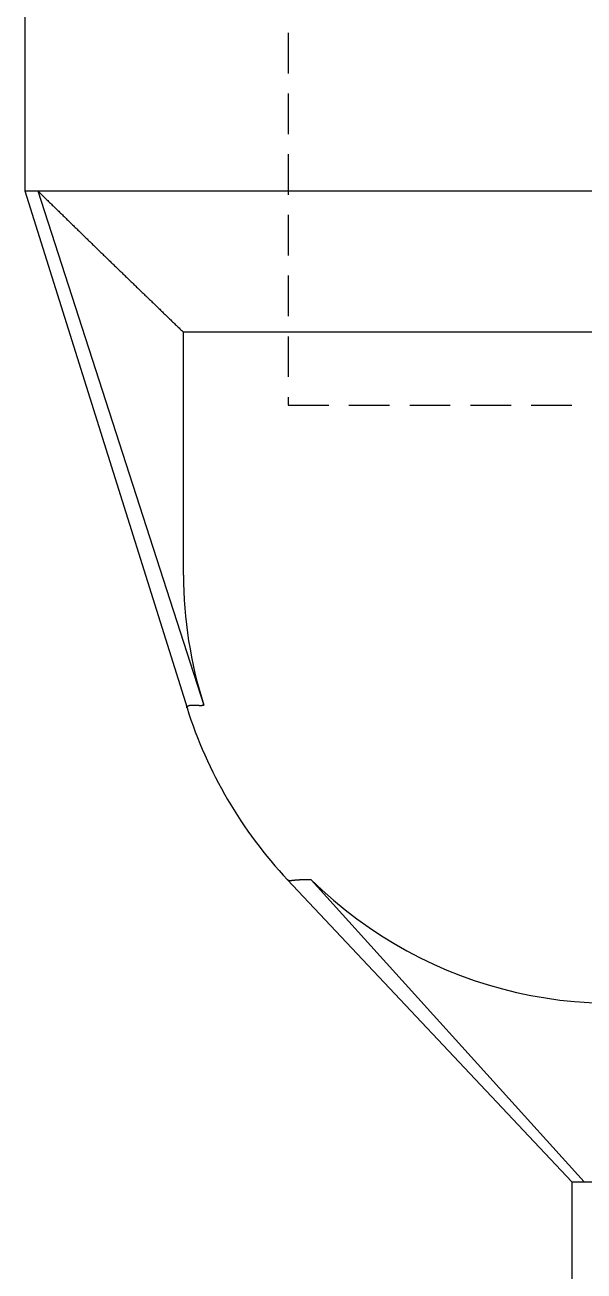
# Model space of a CAD drawing. Extents: x -2 to 109, y -27 to 83.
# Drawn here: x 28.44 to 35.34, y 21.82 to 37.22 of the extents above; entities that cross this region are included whole.
import ezdxf

# ---------------------------------------------------------------- set-up
doc = ezdxf.new("R2010")
doc.units = 0
doc.linetypes.add('DASHED', pattern=[0.75, 0.5, -0.25])
doc.layers.get('0').update_dxf_attribs({"linetype": 'CONTINUOUS'})

msp = doc.modelspace()

# ---------------------------------------------------------------- linework, layer by layer
at = {"color": 3, "linetype": 'DASHED'}
for p, q in [((31.687, 50.626), (31.687, 32.526)), ((31.687, 32.526), (39.687, 32.526)), ((30.646, 28.818), (30.628, 28.816))]:
    msp.add_line(p, q, dxfattribs=at)
at = {"color": 7, "linetype": 'CONTINUOUS'}
for p, q in [((28.437, 42.926), (28.437, 35.176)), ((28.437, 35.176), (30.438, 28.783)), ((28.437, 35.176), (40.25, 35.176)), ((28.594, 35.176), (30.646, 28.818)), ((30.395, 30.426), (30.395, 33.426)), ((38.849, 33.426), (30.395, 33.426)), ((31.679, 26.659), (35.187, 22.926)), ((31.97, 26.659), (35.339, 22.926)), ((35.187, 22.926), (50.187, 22.926)), ((35.187, 22.926), (35.187, 19.926))]:
    msp.add_line(p, q, dxfattribs=at)
at = {"color": 7}
for points in [[(28.594, 35.176, 0), (28.605, 35.164, 0), (28.616, 35.154, 0), (28.628, 35.142, 0), (28.639, 35.131, 0), (28.65, 35.12, 0), (28.662, 35.109, 0), (28.673, 35.098, 0), (28.684, 35.087, 0), (28.695, 35.076, 0), (28.707, 35.065, 0), (28.718, 35.054, 0), (28.729, 35.043, 0), (28.741, 35.032, 0), (28.752, 35.021, 0), (28.763, 35.01, 0), (28.774, 34.999, 0), (28.786, 34.988, 0), (28.797, 34.977, 0), (28.808, 34.966, 0), (28.82, 34.955, 0), (28.831, 34.944, 0), (28.842, 34.932, 0), (28.854, 34.922, 0), (28.865, 34.91, 0), (28.876, 34.899, 0), (28.887, 34.888, 0), (28.899, 34.877, 0), (28.91, 34.866, 0), (28.921, 34.855, 0), (28.933, 34.844, 0), (28.944, 34.833, 0), (28.955, 34.822, 0), (28.967, 34.811, 0), (28.978, 34.8, 0), (28.989, 34.789, 0), (29, 34.778, 0), (29.012, 34.767, 0), (29.023, 34.756, 0), (29.035, 34.745, 0), (29.046, 34.734, 0), (29.057, 34.723, 0), (29.068, 34.712, 0), (29.08, 34.701, 0), (29.091, 34.69, 0), (29.102, 34.679, 0), (29.114, 34.668, 0), (29.125, 34.657, 0), (29.136, 34.646, 0), (29.148, 34.635, 0), (29.159, 34.624, 0), (29.17, 34.613, 0), (29.181, 34.602, 0), (29.193, 34.591, 0), (29.204, 34.58, 0), (29.215, 34.569, 0), (29.227, 34.557, 0), (29.238, 34.547, 0), (29.249, 34.535, 0), (29.261, 34.525, 0), (29.272, 34.513, 0), (29.283, 34.502, 0), (29.295, 34.491, 0), (29.306, 34.48, 0), (29.317, 34.469, 0), (29.329, 34.458, 0), (29.34, 34.447, 0), (29.351, 34.436, 0), (29.363, 34.425, 0), (29.374, 34.414, 0), (29.385, 34.403, 0), (29.397, 34.392, 0), (29.408, 34.381, 0), (29.419, 34.37, 0), (29.431, 34.359, 0), (29.442, 34.348, 0), (29.453, 34.337, 0), (29.465, 34.326, 0), (29.476, 34.315, 0), (29.487, 34.304, 0), (29.499, 34.293, 0), (29.51, 34.282, 0), (29.521, 34.271, 0), (29.533, 34.26, 0), (29.544, 34.249, 0), (29.555, 34.238, 0), (29.567, 34.227, 0), (29.578, 34.216, 0), (29.589, 34.205, 0), (29.601, 34.194, 0), (29.612, 34.183, 0), (29.623, 34.172, 0), (29.635, 34.161, 0), (29.646, 34.15, 0), (29.657, 34.139, 0), (29.669, 34.128, 0), (29.68, 34.117, 0), (29.691, 34.106, 0), (29.703, 34.095, 0), (29.714, 34.084, 0), (29.725, 34.073, 0), (29.737, 34.062, 0), (29.748, 34.051, 0), (29.759, 34.04, 0), (29.771, 34.029, 0), (29.782, 34.018, 0), (29.793, 34.007, 0), (29.805, 33.996, 0), (29.816, 33.985, 0), (29.827, 33.974, 0), (29.839, 33.963, 0), (29.85, 33.952, 0), (29.861, 33.941, 0), (29.873, 33.93, 0), (29.884, 33.919, 0), (29.895, 33.908, 0), (29.907, 33.897, 0), (29.918, 33.886, 0), (29.93, 33.875, 0), (29.941, 33.864, 0), (29.952, 33.853, 0), (29.964, 33.843, 0), (29.975, 33.831, 0), (29.986, 33.821, 0), (29.998, 33.809, 0), (30.009, 33.798, 0), (30.02, 33.788, 0), (30.032, 33.777, 0), (30.043, 33.766, 0), (30.055, 33.755, 0), (30.066, 33.744, 0), (30.077, 33.733, 0), (30.089, 33.722, 0), (30.1, 33.711, 0), (30.111, 33.7, 0), (30.123, 33.689, 0), (30.134, 33.678, 0), (30.145, 33.667, 0), (30.157, 33.656, 0), (30.168, 33.645, 0), (30.18, 33.634, 0), (30.191, 33.623, 0), (30.202, 33.612, 0), (30.214, 33.601, 0), (30.225, 33.59, 0), (30.236, 33.579, 0), (30.248, 33.568, 0), (30.259, 33.557, 0), (30.27, 33.546, 0), (30.282, 33.535, 0), (30.293, 33.524, 0), (30.305, 33.513, 0), (30.316, 33.502, 0), (30.327, 33.491, 0), (30.339, 33.48, 0), (30.35, 33.469, 0), (30.361, 33.458, 0), (30.373, 33.447, 0), (30.384, 33.437, 0), (30.395, 33.426, 0)], [(30.438, 28.783, 0), (30.438, 28.783, 0), (30.438, 28.783, 0), (30.438, 28.784, 0), (30.438, 28.784, 0), (30.438, 28.785, 0), (30.438, 28.785, 0), (30.437, 28.786, 0), (30.437, 28.786, 0), (30.437, 28.787, 0), (30.437, 28.787, 0), (30.437, 28.787, 0), (30.437, 28.788, 0), (30.437, 28.788, 0), (30.437, 28.789, 0), (30.437, 28.789, 0), (30.437, 28.79, 0), (30.437, 28.79, 0), (30.437, 28.791, 0), (30.437, 28.791, 0), (30.437, 28.791, 0), (30.437, 28.792, 0), (30.437, 28.792, 0), (30.437, 28.793, 0), (30.437, 28.793, 0), (30.437, 28.794, 0), (30.437, 28.794, 0), (30.437, 28.795, 0), (30.437, 28.795, 0), (30.437, 28.796, 0), (30.437, 28.796, 0), (30.438, 28.796, 0), (30.438, 28.797, 0), (30.438, 28.797, 0), (30.438, 28.798, 0), (30.438, 28.798, 0), (30.438, 28.798, 0), (30.439, 28.799, 0), (30.439, 28.799, 0), (30.439, 28.8, 0), (30.439, 28.8, 0), (30.439, 28.8, 0), (30.44, 28.801, 0), (30.44, 28.801, 0), (30.44, 28.802, 0), (30.44, 28.802, 0), (30.441, 28.802, 0), (30.441, 28.803, 0), (30.441, 28.803, 0), (30.442, 28.803, 0), (30.442, 28.804, 0), (30.442, 28.804, 0), (30.442, 28.804, 0), (30.443, 28.805, 0), (30.443, 28.805, 0), (30.443, 28.805, 0), (30.444, 28.806, 0), (30.444, 28.806, 0), (30.444, 28.806, 0), (30.445, 28.806, 0), (30.445, 28.807, 0), (30.445, 28.807, 0), (30.446, 28.807, 0), (30.446, 28.808, 0), (30.447, 28.808, 0), (30.447, 28.808, 0), (30.447, 28.808, 0), (30.448, 28.808, 0), (30.448, 28.809, 0), (30.448, 28.809, 0), (30.449, 28.809, 0), (30.449, 28.809, 0), (30.45, 28.81, 0), (30.45, 28.81, 0), (30.451, 28.81, 0), (30.451, 28.81, 0), (30.451, 28.81, 0), (30.452, 28.811, 0), (30.452, 28.811, 0), (30.453, 28.811, 0), (30.453, 28.811, 0), (30.453, 28.811, 0), (30.454, 28.811, 0), (30.454, 28.812, 0), (30.455, 28.812, 0), (30.455, 28.812, 0), (30.456, 28.812, 0), (30.456, 28.812, 0), (30.456, 28.812, 0), (30.457, 28.812, 0), (30.457, 28.813, 0), (30.458, 28.813, 0), (30.458, 28.813, 0), (30.459, 28.813, 0), (30.459, 28.813, 0), (30.459, 28.813, 0), (30.46, 28.814, 0), (30.46, 28.814, 0), (30.461, 28.814, 0), (30.461, 28.814, 0), (30.462, 28.814, 0), (30.462, 28.814, 0), (30.462, 28.814, 0), (30.463, 28.814, 0), (30.463, 28.814, 0), (30.464, 28.814, 0), (30.464, 28.815, 0), (30.465, 28.815, 0), (30.465, 28.815, 0), (30.465, 28.815, 0), (30.466, 28.815, 0), (30.466, 28.815, 0), (30.467, 28.815, 0), (30.467, 28.815, 0), (30.468, 28.815, 0), (30.468, 28.816, 0), (30.468, 28.816, 0), (30.469, 28.816, 0), (30.469, 28.816, 0), (30.47, 28.816, 0), (30.47, 28.816, 0), (30.471, 28.816, 0), (30.471, 28.816, 0), (30.472, 28.816, 0), (30.472, 28.816, 0), (30.473, 28.816, 0), (30.473, 28.816, 0), (30.473, 28.816, 0), (30.474, 28.816, 0), (30.474, 28.817, 0), (30.475, 28.817, 0), (30.475, 28.817, 0), (30.476, 28.817, 0), (30.476, 28.817, 0), (30.477, 28.817, 0), (30.477, 28.817, 0), (30.477, 28.817, 0), (30.478, 28.817, 0), (30.478, 28.817, 0), (30.479, 28.817, 0), (30.479, 28.817, 0), (30.48, 28.817, 0), (30.48, 28.817, 0), (30.48, 28.817, 0), (30.481, 28.817, 0), (30.481, 28.817, 0), (30.482, 28.817, 0), (30.482, 28.817, 0), (30.483, 28.817, 0), (30.483, 28.817, 0), (30.484, 28.818, 0), (30.484, 28.818, 0), (30.485, 28.818, 0), (30.485, 28.818, 0), (30.485, 28.818, 0), (30.486, 28.818, 0), (30.486, 28.818, 0), (30.487, 28.818, 0), (30.487, 28.818, 0), (30.488, 28.818, 0), (30.488, 28.818, 0), (30.489, 28.818, 0), (30.489, 28.818, 0), (30.489, 28.818, 0), (30.49, 28.818, 0), (30.49, 28.818, 0), (30.491, 28.818, 0), (30.491, 28.818, 0), (30.492, 28.818, 0), (30.492, 28.818, 0), (30.493, 28.818, 0), (30.493, 28.818, 0), (30.494, 28.818, 0), (30.494, 28.818, 0), (30.494, 28.818, 0), (30.495, 28.818, 0), (30.495, 28.818, 0), (30.496, 28.818, 0), (30.496, 28.818, 0), (30.497, 28.818, 0), (30.497, 28.818, 0), (30.497, 28.818, 0), (30.498, 28.818, 0), (30.498, 28.818, 0), (30.499, 28.818, 0), (30.499, 28.819, 0), (30.5, 28.819, 0), (30.5, 28.819, 0), (30.501, 28.819, 0), (30.501, 28.819, 0), (30.502, 28.819, 0), (30.502, 28.819, 0), (30.503, 28.819, 0), (30.503, 28.819, 0), (30.503, 28.819, 0), (30.504, 28.819, 0), (30.504, 28.819, 0), (30.505, 28.819, 0), (30.505, 28.819, 0), (30.506, 28.819, 0), (30.506, 28.819, 0), (30.506, 28.819, 0), (30.507, 28.819, 0), (30.507, 28.819, 0), (30.508, 28.819, 0), (30.508, 28.819, 0), (30.509, 28.819, 0), (30.509, 28.819, 0), (30.51, 28.819, 0), (30.51, 28.819, 0), (30.511, 28.819, 0), (30.511, 28.819, 0), (30.512, 28.819, 0), (30.512, 28.819, 0), (30.512, 28.819, 0), (30.513, 28.819, 0), (30.513, 28.819, 0), (30.514, 28.819, 0), (30.514, 28.819, 0), (30.515, 28.819, 0), (30.515, 28.819, 0), (30.515, 28.819, 0), (30.516, 28.819, 0), (30.516, 28.819, 0), (30.517, 28.819, 0), (30.517, 28.819, 0), (30.518, 28.819, 0), (30.518, 28.819, 0), (30.519, 28.819, 0), (30.519, 28.819, 0), (30.52, 28.819, 0), (30.52, 28.819, 0), (30.52, 28.819, 0), (30.521, 28.819, 0), (30.521, 28.819, 0), (30.522, 28.819, 0), (30.522, 28.818, 0), (30.523, 28.818, 0), (30.523, 28.818, 0), (30.524, 28.818, 0), (30.524, 28.818, 0), (30.524, 28.818, 0), (30.525, 28.818, 0), (30.525, 28.818, 0), (30.526, 28.818, 0), (30.526, 28.818, 0), (30.527, 28.818, 0), (30.527, 28.818, 0), (30.528, 28.818, 0), (30.528, 28.818, 0), (30.529, 28.818, 0), (30.529, 28.818, 0), (30.529, 28.818, 0), (30.53, 28.818, 0), (30.53, 28.818, 0), (30.531, 28.818, 0), (30.531, 28.818, 0), (30.532, 28.818, 0), (30.532, 28.818, 0), (30.533, 28.818, 0), (30.533, 28.818, 0), (30.534, 28.818, 0), (30.534, 28.818, 0), (30.534, 28.818, 0), (30.535, 28.818, 0), (30.535, 28.818, 0), (30.536, 28.818, 0), (30.536, 28.818, 0), (30.537, 28.818, 0), (30.537, 28.818, 0), (30.538, 28.818, 0), (30.538, 28.818, 0), (30.538, 28.818, 0), (30.539, 28.818, 0), (30.539, 28.818, 0), (30.54, 28.818, 0), (30.54, 28.818, 0), (30.541, 28.818, 0), (30.541, 28.818, 0), (30.541, 28.818, 0), (30.542, 28.818, 0), (30.542, 28.818, 0), (30.543, 28.818, 0), (30.543, 28.818, 0), (30.544, 28.818, 0), (30.544, 28.818, 0), (30.545, 28.818, 0), (30.545, 28.818, 0), (30.546, 28.818, 0), (30.546, 28.817, 0), (30.547, 28.817, 0), (30.547, 28.817, 0), (30.547, 28.817, 0), (30.548, 28.817, 0), (30.548, 28.817, 0), (30.549, 28.817, 0), (30.549, 28.817, 0), (30.55, 28.817, 0), (30.55, 28.817, 0), (30.55, 28.817, 0), (30.551, 28.817, 0), (30.551, 28.817, 0), (30.552, 28.817, 0), (30.552, 28.817, 0), (30.553, 28.817, 0), (30.553, 28.817, 0), (30.554, 28.817, 0), (30.554, 28.817, 0), (30.555, 28.817, 0), (30.555, 28.817, 0), (30.555, 28.817, 0), (30.556, 28.817, 0), (30.556, 28.817, 0), (30.557, 28.817, 0), (30.557, 28.817, 0), (30.558, 28.817, 0), (30.558, 28.817, 0), (30.559, 28.817, 0), (30.559, 28.817, 0), (30.559, 28.817, 0), (30.56, 28.817, 0), (30.56, 28.817, 0), (30.561, 28.817, 0), (30.561, 28.817, 0), (30.562, 28.817, 0), (30.562, 28.817, 0), (30.563, 28.817, 0), (30.563, 28.817, 0), (30.564, 28.817, 0), (30.564, 28.817, 0), (30.564, 28.817, 0), (30.565, 28.817, 0), (30.565, 28.817, 0), (30.566, 28.817, 0), (30.566, 28.817, 0), (30.567, 28.816, 0), (30.567, 28.816, 0), (30.568, 28.816, 0), (30.568, 28.816, 0), (30.569, 28.816, 0), (30.569, 28.816, 0), (30.569, 28.816, 0), (30.57, 28.816, 0), (30.57, 28.816, 0), (30.571, 28.816, 0), (30.571, 28.816, 0), (30.572, 28.816, 0), (30.572, 28.816, 0), (30.573, 28.816, 0), (30.573, 28.816, 0), (30.573, 28.816, 0), (30.574, 28.816, 0), (30.574, 28.816, 0), (30.575, 28.816, 0), (30.575, 28.816, 0), (30.576, 28.816, 0), (30.576, 28.816, 0), (30.576, 28.816, 0), (30.577, 28.816, 0), (30.577, 28.816, 0), (30.578, 28.816, 0), (30.578, 28.816, 0), (30.579, 28.816, 0), (30.579, 28.816, 0), (30.58, 28.816, 0), (30.58, 28.816, 0), (30.581, 28.816, 0), (30.581, 28.816, 0), (30.581, 28.816, 0), (30.582, 28.816, 0), (30.582, 28.816, 0), (30.583, 28.816, 0), (30.583, 28.816, 0), (30.584, 28.816, 0), (30.584, 28.816, 0), (30.585, 28.816, 0), (30.585, 28.816, 0), (30.585, 28.816, 0), (30.586, 28.816, 0), (30.586, 28.816, 0), (30.587, 28.816, 0), (30.587, 28.816, 0), (30.588, 28.815, 0), (30.588, 28.815, 0), (30.589, 28.815, 0), (30.589, 28.815, 0), (30.59, 28.815, 0), (30.59, 28.815, 0), (30.59, 28.815, 0), (30.591, 28.815, 0), (30.591, 28.815, 0), (30.592, 28.815, 0), (30.592, 28.815, 0), (30.593, 28.815, 0), (30.593, 28.815, 0), (30.594, 28.815, 0), (30.594, 28.815, 0), (30.595, 28.815, 0), (30.595, 28.815, 0), (30.595, 28.815, 0), (30.596, 28.815, 0), (30.596, 28.815, 0), (30.597, 28.815, 0), (30.597, 28.815, 0), (30.598, 28.815, 0), (30.598, 28.815, 0), (30.599, 28.815, 0), (30.599, 28.815, 0), (30.599, 28.815, 0), (30.6, 28.815, 0), (30.6, 28.815, 0), (30.601, 28.815, 0), (30.601, 28.815, 0), (30.602, 28.815, 0), (30.602, 28.815, 0), (30.603, 28.815, 0), (30.603, 28.815, 0), (30.604, 28.815, 0), (30.604, 28.815, 0), (30.604, 28.815, 0), (30.605, 28.815, 0), (30.605, 28.815, 0), (30.606, 28.815, 0), (30.606, 28.815, 0), (30.607, 28.815, 0), (30.607, 28.815, 0), (30.608, 28.815, 0), (30.608, 28.815, 0), (30.608, 28.815, 0), (30.609, 28.815, 0), (30.609, 28.815, 0), (30.61, 28.815, 0), (30.61, 28.815, 0), (30.611, 28.815, 0), (30.611, 28.815, 0), (30.612, 28.815, 0), (30.612, 28.815, 0), (30.613, 28.815, 0), (30.613, 28.815, 0), (30.613, 28.815, 0), (30.614, 28.815, 0), (30.614, 28.815, 0), (30.615, 28.815, 0), (30.615, 28.815, 0), (30.616, 28.815, 0), (30.616, 28.815, 0), (30.616, 28.815, 0), (30.617, 28.815, 0), (30.617, 28.815, 0), (30.618, 28.815, 0), (30.618, 28.815, 0), (30.619, 28.815, 0), (30.619, 28.815, 0), (30.62, 28.815, 0), (30.62, 28.816, 0), (30.62, 28.816, 0), (30.621, 28.816, 0), (30.621, 28.816, 0), (30.622, 28.816, 0), (30.622, 28.816, 0), (30.623, 28.816, 0), (30.623, 28.816, 0), (30.624, 28.816, 0), (30.624, 28.816, 0), (30.625, 28.816, 0), (30.625, 28.816, 0), (30.625, 28.816, 0), (30.626, 28.816, 0), (30.626, 28.816, 0), (30.627, 28.816, 0), (30.627, 28.816, 0), (30.628, 28.816, 0), (30.628, 28.816, 0), (30.629, 28.816, 0), (30.629, 28.816, 0), (30.63, 28.816, 0), (30.63, 28.816, 0), (30.63, 28.816, 0), (30.631, 28.816, 0), (30.631, 28.816, 0), (30.632, 28.816, 0), (30.632, 28.816, 0), (30.633, 28.817, 0), (30.633, 28.817, 0), (30.634, 28.817, 0), (30.634, 28.817, 0), (30.634, 28.817, 0), (30.635, 28.817, 0), (30.635, 28.817, 0), (30.636, 28.817, 0), (30.636, 28.817, 0), (30.637, 28.817, 0), (30.637, 28.817, 0), (30.637, 28.817, 0), (30.638, 28.817, 0), (30.638, 28.817, 0), (30.639, 28.817, 0), (30.639, 28.817, 0), (30.64, 28.817, 0), (30.64, 28.817, 0), (30.641, 28.817, 0), (30.641, 28.818, 0), (30.642, 28.818, 0), (30.642, 28.818, 0), (30.642, 28.818, 0), (30.643, 28.818, 0), (30.643, 28.818, 0), (30.644, 28.818, 0), (30.644, 28.818, 0), (30.645, 28.818, 0), (30.645, 28.818, 0), (30.645, 28.818, 0)], [(31.97, 26.66, 0), (31.969, 26.66, 0), (31.969, 26.66, 0), (31.968, 26.66, 0), (31.968, 26.66, 0), (31.967, 26.66, 0), (31.966, 26.66, 0), (31.966, 26.66, 0), (31.965, 26.66, 0), (31.965, 26.66, 0), (31.964, 26.66, 0), (31.964, 26.66, 0), (31.963, 26.66, 0), (31.962, 26.66, 0), (31.962, 26.66, 0), (31.961, 26.659, 0), (31.961, 26.659, 0), (31.96, 26.659, 0), (31.96, 26.659, 0), (31.959, 26.659, 0), (31.958, 26.659, 0), (31.958, 26.659, 0), (31.957, 26.659, 0), (31.957, 26.659, 0), (31.956, 26.659, 0), (31.956, 26.659, 0), (31.955, 26.659, 0), (31.954, 26.659, 0), (31.954, 26.659, 0), (31.953, 26.659, 0), (31.953, 26.659, 0), (31.952, 26.659, 0), (31.951, 26.659, 0), (31.951, 26.659, 0), (31.95, 26.659, 0), (31.95, 26.659, 0), (31.949, 26.659, 0), (31.949, 26.659, 0), (31.948, 26.659, 0), (31.947, 26.659, 0), (31.947, 26.659, 0), (31.946, 26.659, 0), (31.946, 26.659, 0), (31.945, 26.659, 0), (31.945, 26.659, 0), (31.944, 26.659, 0), (31.943, 26.659, 0), (31.943, 26.659, 0), (31.942, 26.659, 0), (31.942, 26.659, 0), (31.941, 26.659, 0), (31.941, 26.659, 0), (31.94, 26.659, 0), (31.939, 26.659, 0), (31.939, 26.659, 0), (31.938, 26.659, 0), (31.938, 26.659, 0), (31.937, 26.659, 0), (31.936, 26.659, 0), (31.936, 26.659, 0), (31.935, 26.659, 0), (31.935, 26.659, 0), (31.934, 26.659, 0), (31.934, 26.659, 0), (31.933, 26.659, 0), (31.932, 26.659, 0), (31.932, 26.659, 0), (31.931, 26.659, 0), (31.931, 26.659, 0), (31.93, 26.659, 0), (31.93, 26.659, 0), (31.929, 26.659, 0), (31.928, 26.659, 0), (31.928, 26.659, 0), (31.927, 26.659, 0), (31.927, 26.659, 0), (31.926, 26.659, 0), (31.925, 26.659, 0), (31.925, 26.659, 0), (31.924, 26.659, 0), (31.924, 26.659, 0), (31.923, 26.659, 0), (31.923, 26.659, 0), (31.922, 26.659, 0), (31.921, 26.659, 0), (31.921, 26.659, 0), (31.92, 26.659, 0), (31.92, 26.659, 0), (31.919, 26.659, 0), (31.919, 26.659, 0), (31.918, 26.659, 0), (31.917, 26.659, 0), (31.917, 26.659, 0), (31.916, 26.659, 0), (31.916, 26.659, 0), (31.915, 26.659, 0), (31.915, 26.659, 0), (31.914, 26.659, 0), (31.913, 26.659, 0), (31.913, 26.659, 0), (31.912, 26.659, 0), (31.912, 26.659, 0), (31.911, 26.659, 0), (31.91, 26.659, 0), (31.91, 26.659, 0), (31.909, 26.659, 0), (31.909, 26.659, 0), (31.908, 26.659, 0), (31.907, 26.659, 0), (31.907, 26.659, 0), (31.906, 26.659, 0), (31.906, 26.659, 0), (31.905, 26.659, 0), (31.905, 26.659, 0), (31.904, 26.659, 0), (31.904, 26.659, 0), (31.903, 26.659, 0), (31.902, 26.659, 0), (31.902, 26.659, 0), (31.901, 26.659, 0), (31.901, 26.659, 0), (31.9, 26.659, 0), (31.899, 26.659, 0), (31.899, 26.659, 0), (31.898, 26.659, 0), (31.898, 26.659, 0), (31.897, 26.659, 0), (31.897, 26.659, 0), (31.896, 26.659, 0), (31.895, 26.659, 0), (31.895, 26.659, 0), (31.894, 26.659, 0), (31.894, 26.659, 0), (31.893, 26.659, 0), (31.892, 26.659, 0), (31.892, 26.659, 0), (31.891, 26.659, 0), (31.891, 26.659, 0), (31.89, 26.659, 0), (31.89, 26.659, 0), (31.889, 26.659, 0), (31.889, 26.659, 0), (31.888, 26.659, 0), (31.887, 26.659, 0), (31.887, 26.659, 0), (31.886, 26.659, 0), (31.886, 26.659, 0), (31.885, 26.659, 0), (31.884, 26.659, 0), (31.884, 26.659, 0), (31.883, 26.659, 0), (31.883, 26.659, 0), (31.882, 26.659, 0), (31.881, 26.659, 0), (31.881, 26.659, 0), (31.88, 26.659, 0), (31.88, 26.658, 0), (31.879, 26.658, 0), (31.879, 26.658, 0), (31.878, 26.658, 0), (31.878, 26.658, 0), (31.877, 26.658, 0), (31.876, 26.658, 0), (31.876, 26.658, 0), (31.875, 26.658, 0), (31.875, 26.658, 0), (31.874, 26.658, 0), (31.873, 26.658, 0), (31.873, 26.658, 0), (31.872, 26.658, 0), (31.872, 26.658, 0), (31.871, 26.658, 0), (31.871, 26.658, 0), (31.87, 26.658, 0), (31.869, 26.658, 0), (31.869, 26.658, 0), (31.868, 26.658, 0), (31.868, 26.658, 0), (31.867, 26.658, 0), (31.866, 26.658, 0), (31.866, 26.658, 0), (31.865, 26.658, 0), (31.865, 26.658, 0), (31.864, 26.658, 0), (31.864, 26.658, 0), (31.863, 26.658, 0), (31.863, 26.658, 0), (31.862, 26.658, 0), (31.861, 26.658, 0), (31.861, 26.658, 0), (31.86, 26.658, 0), (31.86, 26.658, 0), (31.859, 26.658, 0), (31.858, 26.658, 0), (31.858, 26.658, 0), (31.857, 26.658, 0), (31.857, 26.658, 0), (31.856, 26.658, 0), (31.855, 26.658, 0), (31.855, 26.658, 0), (31.854, 26.658, 0), (31.854, 26.658, 0), (31.853, 26.658, 0), (31.853, 26.658, 0), (31.852, 26.658, 0), (31.852, 26.658, 0), (31.851, 26.658, 0), (31.85, 26.657, 0), (31.85, 26.657, 0), (31.849, 26.657, 0), (31.849, 26.657, 0), (31.848, 26.657, 0), (31.847, 26.657, 0), (31.847, 26.657, 0), (31.846, 26.657, 0), (31.846, 26.657, 0), (31.845, 26.657, 0), (31.845, 26.657, 0), (31.844, 26.657, 0), (31.843, 26.657, 0), (31.843, 26.657, 0), (31.842, 26.657, 0), (31.842, 26.657, 0), (31.841, 26.657, 0), (31.84, 26.657, 0), (31.84, 26.657, 0), (31.839, 26.657, 0), (31.839, 26.657, 0), (31.838, 26.657, 0), (31.838, 26.657, 0), (31.837, 26.657, 0), (31.837, 26.657, 0), (31.836, 26.657, 0), (31.835, 26.657, 0), (31.835, 26.657, 0), (31.834, 26.657, 0), (31.834, 26.657, 0), (31.833, 26.657, 0), (31.832, 26.657, 0), (31.832, 26.657, 0), (31.831, 26.657, 0), (31.831, 26.657, 0), (31.83, 26.657, 0), (31.829, 26.657, 0), (31.829, 26.657, 0), (31.828, 26.657, 0), (31.828, 26.657, 0), (31.827, 26.657, 0), (31.827, 26.657, 0), (31.826, 26.657, 0), (31.826, 26.657, 0), (31.825, 26.656, 0), (31.824, 26.656, 0), (31.824, 26.656, 0), (31.823, 26.656, 0), (31.823, 26.656, 0), (31.822, 26.656, 0), (31.822, 26.656, 0), (31.821, 26.656, 0), (31.82, 26.656, 0), (31.82, 26.656, 0), (31.819, 26.656, 0), (31.819, 26.656, 0), (31.818, 26.656, 0), (31.817, 26.656, 0), (31.817, 26.656, 0), (31.816, 26.656, 0), (31.816, 26.656, 0), (31.815, 26.656, 0), (31.814, 26.656, 0), (31.814, 26.656, 0), (31.813, 26.656, 0), (31.813, 26.656, 0), (31.812, 26.656, 0), (31.812, 26.656, 0), (31.811, 26.656, 0), (31.811, 26.656, 0), (31.81, 26.656, 0), (31.809, 26.656, 0), (31.809, 26.655, 0), (31.808, 26.655, 0), (31.808, 26.655, 0), (31.807, 26.655, 0), (31.806, 26.655, 0), (31.806, 26.655, 0), (31.805, 26.655, 0), (31.805, 26.655, 0), (31.804, 26.655, 0), (31.804, 26.655, 0), (31.803, 26.655, 0), (31.802, 26.655, 0), (31.802, 26.655, 0), (31.801, 26.655, 0), (31.801, 26.655, 0), (31.8, 26.655, 0), (31.799, 26.655, 0), (31.799, 26.655, 0), (31.798, 26.655, 0), (31.798, 26.655, 0), (31.797, 26.655, 0), (31.797, 26.655, 0), (31.796, 26.655, 0), (31.796, 26.655, 0), (31.795, 26.655, 0), (31.794, 26.655, 0), (31.794, 26.655, 0), (31.793, 26.654, 0), (31.793, 26.654, 0), (31.792, 26.654, 0), (31.791, 26.654, 0), (31.791, 26.654, 0), (31.79, 26.654, 0), (31.79, 26.654, 0), (31.789, 26.654, 0), (31.789, 26.654, 0), (31.788, 26.654, 0), (31.787, 26.654, 0), (31.787, 26.654, 0), (31.786, 26.654, 0), (31.786, 26.654, 0), (31.785, 26.654, 0), (31.785, 26.654, 0), (31.784, 26.654, 0), (31.783, 26.654, 0), (31.783, 26.654, 0), (31.782, 26.654, 0), (31.782, 26.654, 0), (31.781, 26.654, 0), (31.78, 26.654, 0), (31.78, 26.654, 0), (31.779, 26.653, 0), (31.779, 26.653, 0), (31.778, 26.653, 0), (31.778, 26.653, 0), (31.777, 26.653, 0), (31.776, 26.653, 0), (31.776, 26.653, 0), (31.775, 26.653, 0), (31.775, 26.653, 0), (31.774, 26.653, 0), (31.774, 26.653, 0), (31.773, 26.653, 0), (31.773, 26.653, 0), (31.772, 26.653, 0), (31.771, 26.653, 0), (31.771, 26.653, 0), (31.77, 26.653, 0), (31.77, 26.653, 0), (31.769, 26.652, 0), (31.768, 26.652, 0), (31.768, 26.652, 0), (31.767, 26.652, 0), (31.767, 26.652, 0), (31.766, 26.652, 0), (31.765, 26.652, 0), (31.765, 26.652, 0), (31.764, 26.652, 0), (31.764, 26.652, 0), (31.763, 26.652, 0), (31.763, 26.652, 0), (31.762, 26.652, 0), (31.762, 26.652, 0), (31.761, 26.652, 0), (31.76, 26.652, 0), (31.76, 26.652, 0), (31.759, 26.652, 0), (31.759, 26.651, 0), (31.758, 26.651, 0), (31.758, 26.651, 0), (31.757, 26.651, 0), (31.756, 26.651, 0), (31.756, 26.651, 0), (31.755, 26.651, 0), (31.755, 26.651, 0), (31.754, 26.651, 0), (31.753, 26.651, 0), (31.753, 26.651, 0), (31.752, 26.651, 0), (31.752, 26.651, 0), (31.751, 26.651, 0), (31.751, 26.651, 0), (31.75, 26.651, 0), (31.749, 26.651, 0), (31.749, 26.65, 0), (31.748, 26.65, 0), (31.748, 26.65, 0), (31.747, 26.65, 0), (31.747, 26.65, 0), (31.746, 26.65, 0), (31.745, 26.65, 0), (31.745, 26.65, 0), (31.744, 26.65, 0), (31.744, 26.65, 0), (31.743, 26.65, 0), (31.743, 26.65, 0), (31.742, 26.65, 0), (31.741, 26.65, 0), (31.741, 26.649, 0), (31.74, 26.649, 0), (31.74, 26.649, 0), (31.739, 26.649, 0), (31.738, 26.649, 0), (31.738, 26.649, 0), (31.737, 26.649, 0), (31.737, 26.649, 0), (31.736, 26.649, 0), (31.736, 26.649, 0), (31.735, 26.649, 0), (31.735, 26.649, 0), (31.734, 26.649, 0), (31.733, 26.649, 0), (31.733, 26.649, 0), (31.732, 26.648, 0), (31.732, 26.648, 0), (31.731, 26.648, 0), (31.73, 26.648, 0), (31.73, 26.648, 0), (31.729, 26.648, 0), (31.729, 26.648, 0), (31.728, 26.648, 0), (31.728, 26.648, 0), (31.727, 26.648, 0), (31.727, 26.648, 0), (31.726, 26.648, 0), (31.725, 26.648, 0), (31.725, 26.648, 0), (31.724, 26.648, 0), (31.724, 26.648, 0), (31.723, 26.648, 0), (31.723, 26.648, 0), (31.722, 26.647, 0), (31.721, 26.647, 0), (31.721, 26.647, 0), (31.72, 26.647, 0), (31.72, 26.647, 0), (31.719, 26.647, 0), (31.718, 26.647, 0), (31.718, 26.647, 0), (31.717, 26.647, 0), (31.717, 26.647, 0), (31.716, 26.647, 0), (31.715, 26.647, 0), (31.715, 26.647, 0), (31.714, 26.647, 0), (31.714, 26.647, 0), (31.713, 26.647, 0), (31.713, 26.647, 0), (31.712, 26.647, 0), (31.712, 26.647, 0), (31.711, 26.647, 0), (31.71, 26.647, 0), (31.71, 26.647, 0), (31.709, 26.647, 0), (31.709, 26.647, 0), (31.708, 26.647, 0), (31.707, 26.647, 0), (31.707, 26.647, 0), (31.706, 26.647, 0), (31.706, 26.647, 0), (31.705, 26.647, 0), (31.704, 26.647, 0), (31.704, 26.647, 0), (31.703, 26.647, 0), (31.703, 26.647, 0), (31.702, 26.647, 0), (31.702, 26.647, 0), (31.701, 26.647, 0), (31.701, 26.647, 0), (31.7, 26.647, 0), (31.699, 26.647, 0), (31.699, 26.648, 0), (31.698, 26.648, 0), (31.698, 26.648, 0), (31.697, 26.648, 0), (31.697, 26.648, 0), (31.696, 26.648, 0), (31.695, 26.648, 0), (31.695, 26.648, 0), (31.694, 26.649, 0), (31.694, 26.649, 0), (31.693, 26.649, 0), (31.693, 26.649, 0), (31.692, 26.65, 0), (31.692, 26.65, 0), (31.691, 26.65, 0), (31.691, 26.65, 0), (31.69, 26.651, 0), (31.69, 26.651, 0), (31.689, 26.651, 0), (31.689, 26.651, 0), (31.688, 26.652, 0), (31.688, 26.652, 0), (31.687, 26.652, 0), (31.687, 26.653, 0), (31.686, 26.653, 0), (31.686, 26.653, 0), (31.685, 26.654, 0), (31.685, 26.654, 0), (31.684, 26.654, 0), (31.684, 26.655, 0), (31.683, 26.655, 0), (31.683, 26.655, 0), (31.682, 26.656, 0), (31.682, 26.656, 0), (31.681, 26.657, 0), (31.681, 26.657, 0), (31.681, 26.657, 0), (31.68, 26.658, 0), (31.68, 26.658, 0), (31.68, 26.659, 0), (31.679, 26.659, 0), (31.679, 26.66, 0)]]:
    msp.add_polyline3d(points, dxfattribs=at)
at = {"color": 7, "linetype": 'CONTINUOUS'}
for radius, start, end in [(5.292, 180, 197.6829), (5.5, 197.3812, 223.2158), (5.292, 225.3757, 288.8369)]:
    msp.add_arc((35.687, 30.426), radius, start, end, dxfattribs=at)

doc.saveas('drawing.dxf')
